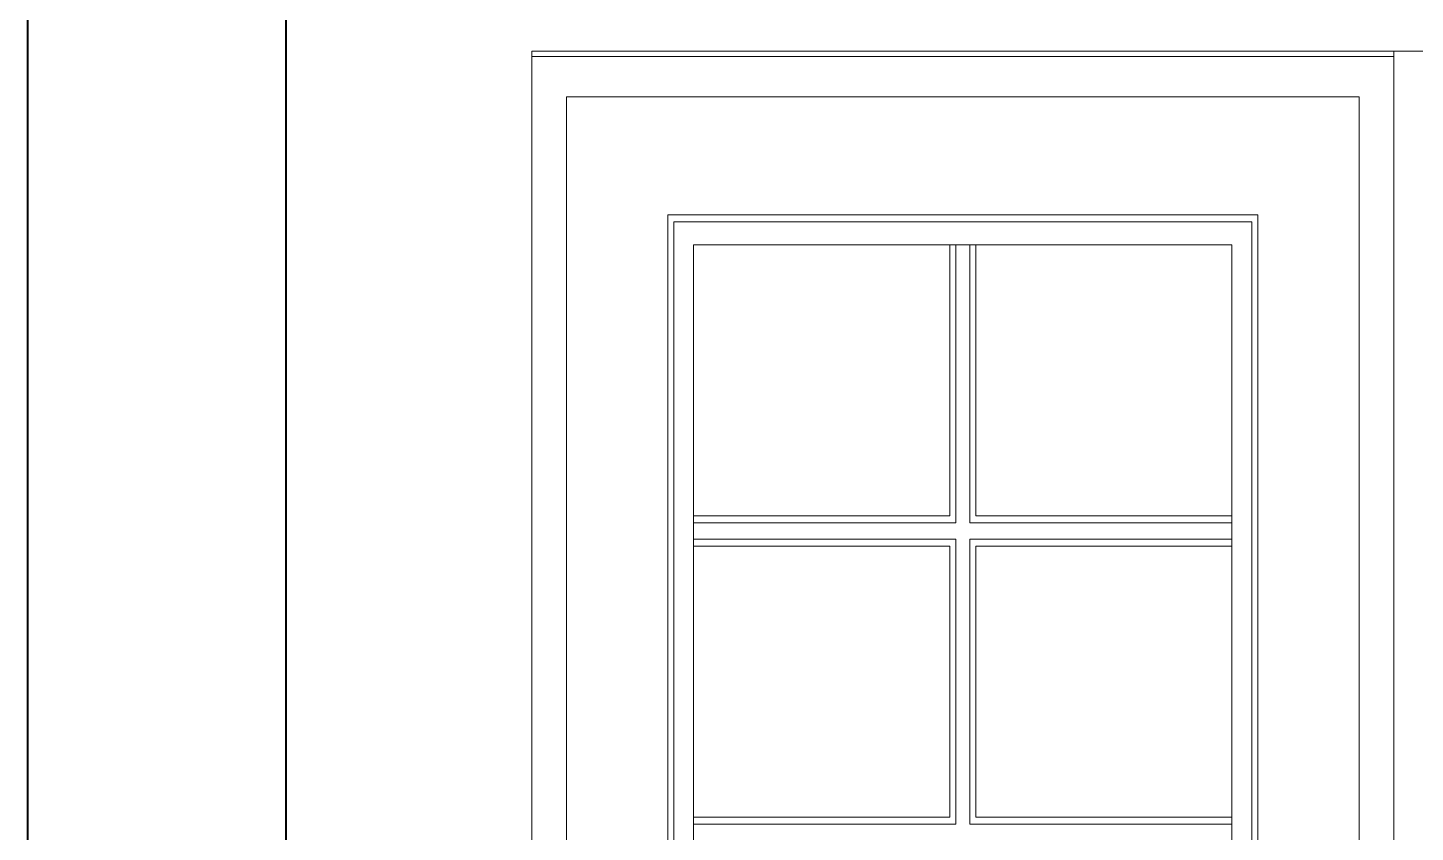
# Model space of a CAD drawing. Header units: inches. Extents: x 136316 to 155547, y -21384 to -17606.
# Drawn here: x 152013.63 to 152061.93, y -20266.68 to -20238.7 of the extents above; entities that cross this region are included whole.
import ezdxf

# ---------------------------------------------------------------- set-up
doc = ezdxf.new("R2010")
doc.units = ezdxf.units.IN
doc.header["$LTSCALE"] = 0.5
doc.header["$MEASUREMENT"] = 0
doc.layers.add('wall', color=1, linetype='Continuous', lineweight=40)
doc.layers.add('window', color=4, linetype='Continuous', lineweight=13)

msp = doc.modelspace()

# ---------------------------------------------------------------- linework, layer by layer
at = {"layer": 'wall'}
for p, q in [((152013.631, -20328.516), (152013.631, -20003.876)), ((152022.631, -20323.516), (152022.631, -20012.876))]:
    msp.add_line(p, q, dxfattribs=at)
at = {"layer": 'window'}
for p, q in [((152031.179, -20239.701), (152031.179, -20239.516)), ((152031.179, -20239.516), (152061.179, -20239.516)), ((152061.179, -20239.701), (152031.179, -20239.701)), ((152031.179, -20287.516), (152031.179, -20239.701)), ((152061.179, -20239.516), (152061.179, -20239.701)), ((152061.179, -20239.516), (152121.179, -20239.516)), ((152061.179, -20287.516), (152061.179, -20239.701)), ((152032.384, -20241.098), (152059.973, -20241.098)), ((152032.384, -20241.098), (152032.384, -20287.516)), ((152059.973, -20287.516), (152059.973, -20241.098)), ((152035.909, -20245.202), (152035.909, -20287.516)), ((152035.909, -20245.202), (152056.448, -20245.202)), ((152036.119, -20245.446), (152056.238, -20245.446)), ((152036.119, -20287.516), (152036.119, -20245.446)), ((152056.238, -20245.446), (152056.238, -20287.516)), ((152056.448, -20287.516), (152056.448, -20245.202)), ((152036.809, -20246.249), (152055.548, -20246.249)), ((152036.809, -20246.249), (152036.809, -20287.516)), ((152045.729, -20246.249), (152045.729, -20255.679)), ((152045.939, -20246.249), (152045.939, -20255.923)), ((152046.419, -20255.923), (152046.419, -20246.249)), ((152046.629, -20246.249), (152046.629, -20255.679)), ((152055.548, -20287.516), (152055.548, -20246.249)), ((152036.809, -20255.679), (152045.729, -20255.679)), ((152046.629, -20255.679), (152055.548, -20255.679)), ((152045.939, -20255.923), (152036.809, -20255.923)), ((152055.548, -20255.923), (152046.419, -20255.923)), ((152036.809, -20256.482), (152045.939, -20256.482)), ((152045.939, -20256.482), (152045.939, -20266.4)), ((152046.419, -20266.4), (152046.419, -20256.482)), ((152046.419, -20256.482), (152055.548, -20256.482)), ((152036.809, -20256.726), (152045.729, -20256.726)), ((152045.729, -20256.726), (152045.729, -20266.155)), ((152046.629, -20256.726), (152046.629, -20266.155)), ((152046.629, -20256.726), (152055.548, -20256.726)), ((152036.809, -20266.155), (152045.729, -20266.155)), ((152046.629, -20266.155), (152055.548, -20266.155)), ((152045.939, -20266.4), (152036.809, -20266.4)), ((152055.548, -20266.4), (152046.419, -20266.4))]:
    msp.add_line(p, q, dxfattribs=at)

doc.saveas('drawing.dxf')
